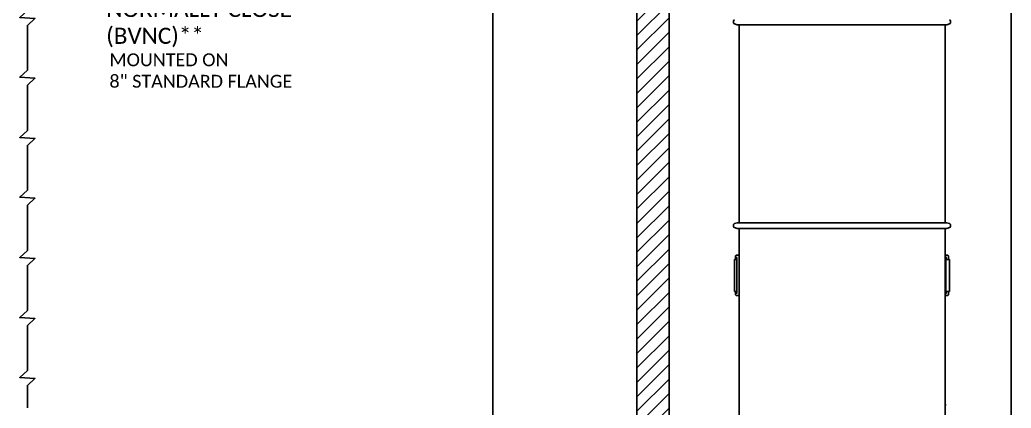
# Model space of a CAD drawing. Header units: millimetres. Extents: x 1186 to 6713, y 237 to 5598.
# Drawn here: x 3634 to 6713, y 2462 to 3668 of the extents above; entities that cross this region are included whole.
import ezdxf

# ---------------------------------------------------------------- set-up
doc = ezdxf.new("R2010")
doc.units = ezdxf.units.MM
doc.header["$LTSCALE"] = 384.175
doc.layers.get('0').update_dxf_attribs({"linetype": 'CONTINUOUS'})
doc.styles.get("Standard").update_dxf_attribs({"font": 'calibri.ttf'})

msp = doc.modelspace()

# ---------------------------------------------------------------- hatches: boundary and pattern name
h = msp.add_hatch()
h.set_pattern_fill('ANSI31', color=256, scale=10)
h.paths.add_polyline_path([(5550.27631, 4708.27166), (5550.27631, 2016.09641), (5650.27631, 2016.09641), (5650.27631, 4708.27166)])

# ---------------------------------------------------------------- linework, layer by layer
at = {"color": 0, "linetype": 'Continuous'}
for p, q in [((6712.51455, 237.4592), (6712.51455, 5597.5)), ((5850.27631, 3659.51613), (5850.27631, 3664.55628)), ((6524.27631, 3659.51613), (6524.27631, 3664.55628)), ((5861.69157, 3653.06629), (5853.10682, 3655.69091)), ((6512.86105, 3653.06629), (5861.69157, 3653.06629)), ((5867.27631, 3653.06629), (5867.27631, 3038.00612)), ((6507.27631, 3653.06629), (6507.27631, 3038.00612)), ((6512.86105, 3653.06629), (6521.4458, 3655.69091)), ((5850.27631, 3026.51613), (5850.27631, 3031.55628)), ((5861.69157, 3038.00612), (5853.10682, 3035.3815)), ((5861.69157, 3020.06629), (5853.10682, 3022.69091)), ((6512.86105, 3038.00612), (5861.69157, 3038.00612)), ((6512.86105, 3020.06629), (5861.69157, 3020.06629)), ((5867.27631, 2935.0368), (5867.27631, 3020.06629)), ((6507.27631, 2132.20612), (6507.27631, 3020.06629)), ((6512.86105, 3038.00612), (6521.4458, 3035.3815)), ((6512.86105, 3020.06629), (6521.4458, 3022.69091)), ((6524.27631, 3026.51613), (6524.27631, 3031.55628)), ((5856.28534, 2923.9362), (5856.28534, 2925.4362)), ((5860.0658, 2925.4362), (5860.0658, 2823.4362)), ((5863.58574, 2937.4362), (5860.7654, 2937.4362)), ((5868.0658, 2925.4362), (5868.0658, 2823.4362)), ((6510.26729, 2923.9362), (6510.26729, 2925.4362)), ((6510.96688, 2937.4362), (6513.78723, 2937.4362)), ((6518.26729, 2923.9362), (6518.26729, 2925.4362)), ((5860.0658, 2923.9362), (5853.78534, 2923.9362)), ((5853.78534, 2923.9362), (5853.78534, 2823.9362)), ((6520.76729, 2923.9362), (6507.27631, 2923.9362)), ((6509.27277, 2823.9362), (6509.27277, 2923.9362)), ((6520.76729, 2923.9362), (6520.76729, 2823.9362)), ((5853.78534, 2823.9362), (5860.0658, 2823.9362)), ((5856.28534, 2823.4362), (5856.28534, 2823.9362)), ((5860.7654, 2811.4362), (5863.58574, 2811.4362)), ((5867.27631, 2335.0368), (5867.27631, 2813.84163)), ((6507.27631, 2823.9362), (6520.76729, 2823.9362)), ((6510.26729, 2823.4362), (6510.26729, 2823.9362)), ((6513.78723, 2811.4362), (6510.96688, 2811.4362)), ((6518.26729, 2823.4362), (6518.26729, 2823.9362)), ((6510.27631, 2472.09641), (6507.27631, 2472.09641))]:
    msp.add_line(p, q, dxfattribs=at)
for p, q in [((5102.55559, 2016.09641), (5102.55559, 5195.27166)), ((5550.27631, 4708.27166), (5550.27631, 2016.09641)), ((5650.27631, 2016.09641), (5650.27631, 4708.27166)), ((3657.2987, 3650.82586), (3657.2987, 3580.82586)), ((3657.2987, 3650.82586), (3657.2987, 3580.82586)), ((3657.2987, 3512.0038), (3657.2987, 3582.0038)), ((3657.2987, 3512.0038), (3657.2987, 3582.0038)), ((3657.2987, 3465.0038), (3657.2987, 3395.0038)), ((3657.2987, 3465.0038), (3657.2987, 3395.0038)), ((3657.2987, 3325.0038), (3657.2987, 3395.0038)), ((3657.2987, 3325.0038), (3657.2987, 3395.0038)), ((3657.2987, 3278.0038), (3657.2987, 3208.0038)), ((3657.2987, 3278.0038), (3657.2987, 3208.0038)), ((3657.2987, 3139.18174), (3657.2987, 3209.18174)), ((3657.2987, 3139.18174), (3657.2987, 3209.18174)), ((3657.2987, 3092.18174), (3657.2987, 3022.18174)), ((3657.2987, 3092.18174), (3657.2987, 3022.18174)), ((3657.2987, 2952.18174), (3657.2987, 3022.18174)), ((3657.2987, 2952.18174), (3657.2987, 3022.18174)), ((3657.2987, 2905.18174), (3657.2987, 2835.18174)), ((3657.2987, 2905.18174), (3657.2987, 2835.18174)), ((3657.2987, 2765.18174), (3657.2987, 2835.18174)), ((3657.2987, 2765.18174), (3657.2987, 2835.18174)), ((3657.2987, 2718.18174), (3657.2987, 2648.18174)), ((3657.2987, 2718.18174), (3657.2987, 2648.18174)), ((3657.2987, 2579.35968), (3657.2987, 2649.35968)), ((3657.2987, 2579.35968), (3657.2987, 2649.35968)), ((3657.2987, 2532.35968), (3657.2987, 2462.35968)), ((3657.2987, 2532.35968), (3657.2987, 2462.35968))]:
    msp.add_line(p, q)
for points in [[(3657.2987, 3742.81854), (3657.2987, 3697.82586), (3633.8121, 3676.04935), (3680.7853, 3672.60237), (3657.2987, 3650.82586), (3657.2987, 3582.0038)], [(3657.2987, 3742.81854), (3657.2987, 3697.82586), (3633.8121, 3676.04935), (3680.7853, 3672.60237), (3657.2987, 3650.82586), (3657.2987, 3582.0038)], [(3657.2987, 3556.99648), (3657.2987, 3512.0038), (3633.8121, 3490.22729), (3680.7853, 3486.78031), (3657.2987, 3465.0038), (3657.2987, 3396.18174)], [(3657.2987, 3556.99648), (3657.2987, 3512.0038), (3633.8121, 3490.22729), (3680.7853, 3486.78031), (3657.2987, 3465.0038), (3657.2987, 3396.18174)], [(3657.2987, 3369.99648), (3657.2987, 3325.0038), (3633.8121, 3303.22729), (3680.7853, 3299.78031), (3657.2987, 3278.0038), (3657.2987, 3209.18174)], [(3657.2987, 3369.99648), (3657.2987, 3325.0038), (3633.8121, 3303.22729), (3680.7853, 3299.78031), (3657.2987, 3278.0038), (3657.2987, 3209.18174)], [(3657.2987, 3184.17442), (3657.2987, 3139.18174), (3633.8121, 3117.40523), (3680.7853, 3113.95825), (3657.2987, 3092.18174), (3657.2987, 3023.35968)], [(3657.2987, 3184.17442), (3657.2987, 3139.18174), (3633.8121, 3117.40523), (3680.7853, 3113.95825), (3657.2987, 3092.18174), (3657.2987, 3023.35968)], [(3657.2987, 2997.17442), (3657.2987, 2952.18174), (3633.8121, 2930.40523), (3680.7853, 2926.95825), (3657.2987, 2905.18174), (3657.2987, 2836.35968)], [(3657.2987, 2997.17442), (3657.2987, 2952.18174), (3633.8121, 2930.40523), (3680.7853, 2926.95825), (3657.2987, 2905.18174), (3657.2987, 2836.35968)], [(3657.2987, 2810.17442), (3657.2987, 2765.18174), (3633.8121, 2743.40523), (3680.7853, 2739.95825), (3657.2987, 2718.18174), (3657.2987, 2649.35968)], [(3657.2987, 2810.17442), (3657.2987, 2765.18174), (3633.8121, 2743.40523), (3680.7853, 2739.95825), (3657.2987, 2718.18174), (3657.2987, 2649.35968)], [(3657.2987, 2624.35237), (3657.2987, 2579.35968), (3633.8121, 2557.58317), (3680.7853, 2554.13619), (3657.2987, 2532.35968), (3657.2987, 2463.53762)], [(3657.2987, 2624.35237), (3657.2987, 2579.35968), (3633.8121, 2557.58317), (3680.7853, 2554.13619), (3657.2987, 2532.35968), (3657.2987, 2463.53762)]]:
    msp.add_lwpolyline(points)
for centre, start, end in [((5854.27631, 3664.55628), 107, 180), ((6520.27631, 3664.55628), 0, 73), ((5854.27631, 3659.51613), 180, 253), ((6520.27631, 3659.51613), 287, 0), ((5854.27631, 3031.55628), 107, 180), ((5854.27631, 3026.51613), 180, 253), ((6520.27631, 3031.55628), 0, 73), ((6520.27631, 3026.51613), 287, 0)]:
    msp.add_arc(centre, 4, start, end, dxfattribs=at)
for points, knots in [([(5856.28534, 2925.4362), (5856.28534, 2925.97425), (5856.2977, 2927.94036), (5856.34758, 2929.90703), (5856.43312, 2931.33266)], [0, 0, 0, 0, 0.2736419476, 1, 1, 1, 1]), ([(5856.43312, 2931.33266), (5856.4677, 2931.90883), (5856.54874, 2933.00358), (5856.84769, 2934.89982), (5858.14826, 2936.8456), (5859.88942, 2937.4362), (5860.7654, 2937.4362)], [0, 0, 0, 0, 0.2073706927, 0.3948085313, 0.6852951798, 1, 1, 1, 1]), ([(5859.80176, 2932.31217), (5859.77423, 2932.44514), (5859.8817, 2931.74413), (5859.8872, 2931.45609), (5859.92063, 2931.04914), (5859.93238, 2930.85346)], [0, 0, 0, 0, 0.278089064, 0.5985438019, 1, 1, 1, 1]), ([(5859.93238, 2930.85346), (5859.95515, 2930.47392), (5860.04032, 2928.66937), (5860.0658, 2926.86243), (5860.0658, 2925.4362)], [0, 0, 0, 0, 0.2104803482, 1, 1, 1, 1]), ([(5863.58574, 2937.4362), (5864.462, 2937.4362), (5866.20349, 2936.84519), (5867.50353, 2934.89901), (5867.80245, 2933.00314), (5867.88345, 2931.9087), (5867.91801, 2931.33266)], [0, 0, 0, 0, 0.3148114856, 0.6052997783, 0.7926753246, 1, 1, 1, 1]), ([(5867.91801, 2931.33266), (5867.94368, 2930.90486), (5868.03725, 2928.9407), (5868.0658, 2926.9739), (5868.0658, 2925.4362)], [0, 0, 0, 0, 0.2179606221, 1, 1, 1, 1]), ([(6510.96688, 2937.4362), (6510.18439, 2937.4362), (6508.61437, 2936.96592), (6507.58128, 2935.71618), (6507.26817, 2935.03464)], [0, 0, 0, 0, 0.5105898371, 1, 1, 1, 1]), ([(6510.13386, 2930.85346), (6510.12252, 2931.04248), (6510.09068, 2931.43495), (6510.08383, 2931.73314), (6509.97263, 2932.46321), (6510.00207, 2932.3182)], [0, 0, 0, 0, 0.3861704999, 0.6982413046, 1, 1, 1, 1]), ([(6510.26729, 2925.4362), (6510.26729, 2925.93885), (6510.25585, 2927.74514), (6510.21196, 2929.55202), (6510.13386, 2930.85346)], [0, 0, 0, 0, 0.2782549664, 1, 1, 1, 1]), ([(6518.1195, 2931.33266), (6518.08492, 2931.90883), (6518.00388, 2933.00358), (6517.70493, 2934.89982), (6516.40436, 2936.8456), (6514.6632, 2937.4362), (6513.78723, 2937.4362)], [0, 0, 0, 0, 0.2073706927, 0.3948085313, 0.6852951798, 1, 1, 1, 1]), ([(6518.26729, 2925.4362), (6518.26729, 2925.97425), (6518.25492, 2927.94036), (6518.20505, 2929.90703), (6518.1195, 2931.33266)], [0, 0, 0, 0, 0.2736419476, 1, 1, 1, 1]), ([(5856.43312, 2817.53975), (5856.40745, 2817.96755), (5856.31388, 2819.9317), (5856.28534, 2821.89851), (5856.28534, 2823.4362)], [0, 0, 0, 0, 0.2179606221, 1, 1, 1, 1]), ([(5860.7654, 2811.4362), (5859.88914, 2811.4362), (5858.14764, 2812.02722), (5856.84761, 2813.97339), (5856.54868, 2815.86926), (5856.46769, 2816.96371), (5856.43312, 2817.53975)], [0, 0, 0, 0, 0.3148114856, 0.6052997783, 0.7926753246, 1, 1, 1, 1]), ([(5859.93238, 2818.01895), (5859.92103, 2817.82993), (5859.8892, 2817.43746), (5859.88235, 2817.13927), (5859.77114, 2816.4092), (5859.80059, 2816.55421)], [0, 0, 0, 0, 0.3861704999, 0.6982413046, 1, 1, 1, 1]), ([(5860.0658, 2823.4362), (5860.0658, 2822.93356), (5860.05436, 2821.12726), (5860.01047, 2819.32038), (5859.93238, 2818.01895)], [0, 0, 0, 0, 0.2782549664, 1, 1, 1, 1]), ([(5867.91801, 2817.53975), (5867.88344, 2816.96358), (5867.8024, 2815.86882), (5867.50345, 2813.97259), (5866.20287, 2812.02681), (5864.46171, 2811.4362), (5863.58574, 2811.4362)], [0, 0, 0, 0, 0.2073706927, 0.3948085313, 0.6852951798, 1, 1, 1, 1]), ([(5868.0658, 2823.4362), (5868.0658, 2822.89816), (5868.05343, 2820.93205), (5868.00356, 2818.96538), (5867.91801, 2817.53975)], [0, 0, 0, 0, 0.2736419476, 1, 1, 1, 1]), ([(6507.26435, 2813.84617), (6507.57576, 2813.16245), (6508.6099, 2811.90875), (6510.18271, 2811.4362), (6510.96688, 2811.4362)], [0, 0, 0, 0, 0.4892945952, 1, 1, 1, 1]), ([(6510.00324, 2816.56024), (6509.97571, 2816.42727), (6510.08319, 2817.12828), (6510.08869, 2817.41632), (6510.12212, 2817.82327), (6510.13386, 2818.01895)], [0, 0, 0, 0, 0.278089064, 0.5985438019, 1, 1, 1, 1]), ([(6510.13386, 2818.01895), (6510.15664, 2818.39849), (6510.24181, 2820.20303), (6510.26729, 2822.00998), (6510.26729, 2823.4362)], [0, 0, 0, 0, 0.2104803482, 1, 1, 1, 1]), ([(6513.78723, 2811.4362), (6514.66348, 2811.4362), (6516.40498, 2812.02722), (6517.70501, 2813.97339), (6518.00394, 2815.86926), (6518.08493, 2816.96371), (6518.1195, 2817.53975)], [0, 0, 0, 0, 0.3148114856, 0.6052997783, 0.7926753246, 1, 1, 1, 1]), ([(6518.1195, 2817.53975), (6518.14517, 2817.96755), (6518.23874, 2819.9317), (6518.26729, 2821.89851), (6518.26729, 2823.4362)], [0, 0, 0, 0, 0.2179606221, 1, 1, 1, 1])]:
    msp.add_open_spline(points, degree=3, knots=knots, dxfattribs=at)

# ---------------------------------------------------------------- texts
at = {"attachment_point": 1}
for s, insert, char_height, width in [('BLAST VALVE NORMALLY CLOSE (BVNC)**', (3901.99184, 3810.46623), 50, 601.9484505), ('MOUNTED ON\\P8" STANDARD FLANGE', (3912.12742, 3564.1389), 40, 904.0801234)]:
    msp.add_mtext(s, dxfattribs=dict(at, insert=insert, char_height=char_height, width=width))

doc.saveas('drawing.dxf')
